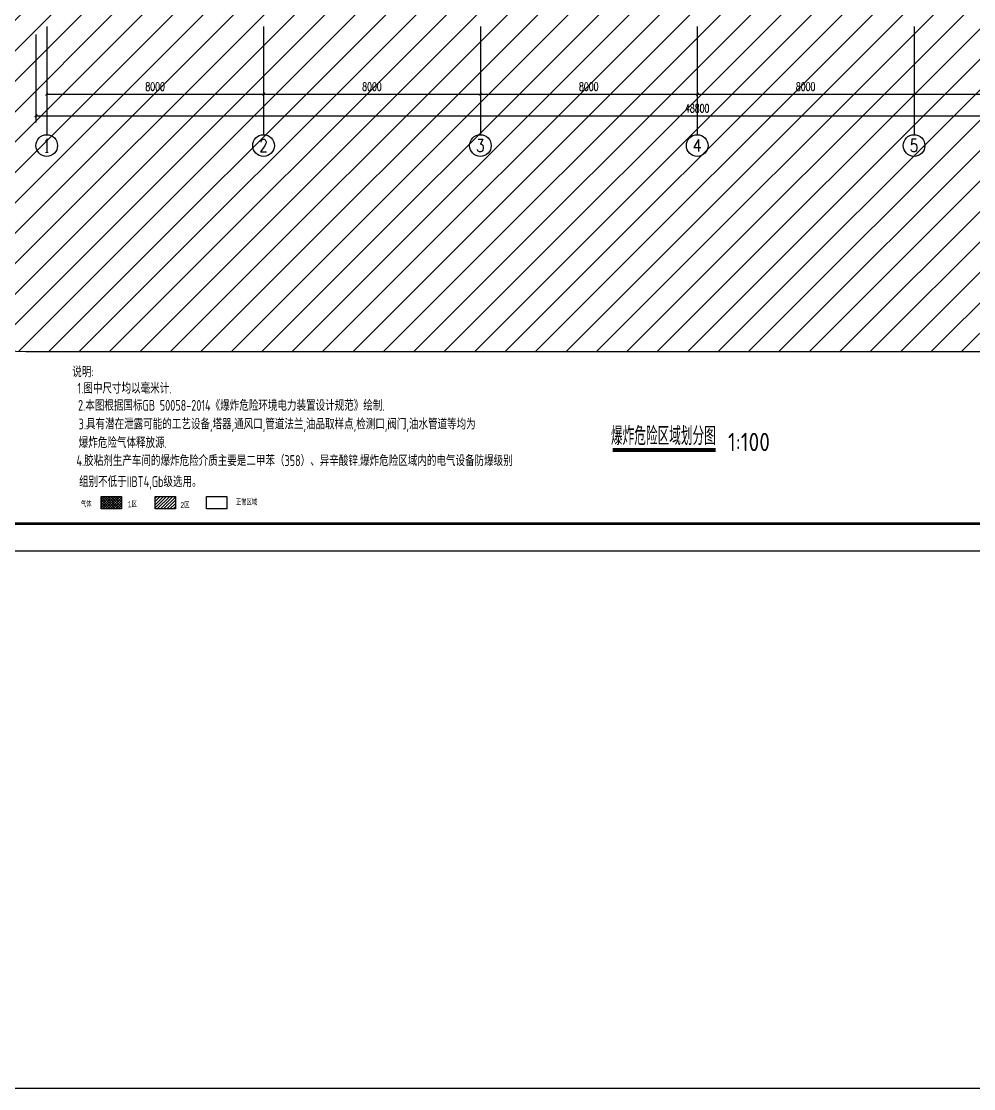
# Model space of a CAD drawing. Extents: x 1234595 to 2088511, y -80443 to 75292.
# Drawn here: x 1998854 to 2033989, y -80443 to -41060 of the extents above; entities that cross this region are included whole.
import ezdxf
from ezdxf.enums import TextEntityAlignment as Align

# ---------------------------------------------------------------- set-up
doc = ezdxf.new("R2010")
doc.units = 0
doc.header["$LTSCALE"] = 1000
doc.header["$MEASUREMENT"] = 0
doc.layers.get('0').update_dxf_attribs({"linetype": 'CONTINUOUS'})
doc.layers.get('Defpoints').update_dxf_attribs({"linetype": 'CONTINUOUS'})
for name, color, linetype in [('AXIS_TEXT', 7, 'CONTINUOUS'), ('DIM_SYMB', 3, 'CONTINUOUS'), ('PUB_TEXT', 7, 'CONTINUOUS'), ('PUB_TITLE', 4, 'CONTINUOUS'), ('WIRE-避雷', 4, 'CONTINUOUS'), ('建筑底图', 251, 'CONTINUOUS'), ('防雷接地平面图', 6, 'CONTINUOUS')]:
    doc.layers.add(name, color=color, linetype=linetype)
doc.styles.add('_TCH_AXIS', font='COMPLEX', dxfattribs={"bigfont": 'GBCBIG'})
doc.styles.add('_TCH_DIM_T3', font='SIMPLEX', dxfattribs={"width": 0.705882, "bigfont": 'GBCBIG'})
doc.styles.add('COMPLEX', font='COMPLEX')
doc.styles.add('hx-01', font='hdtxt.shx', dxfattribs={"width": 0.7, "bigfont": 'hdhztxt.shx'})
doc.styles.add('sceic', font='sceie.shx', dxfattribs={"width": 0.67, "bigfont": 'sceic.shx'})
doc.styles.add('sceie', font='sceie.shx', dxfattribs={"width": 0.7, "bigfont": 'sceic.shx'})
doc.styles.get("Standard").update_dxf_attribs({"font": 'GBENOR', "bigfont": 'GBCBIG'})
doc.dimstyles.new('_TCH_ARCH&&100', dxfattribs={"dimtxt": 297.5, "dimasz": 100, "dimexe": 250, "dimexo": 300, "dimgap": 126.25, "dimtad": 1, "dimdec": 0, "dimzin": 0, "dimdsep": 46, "dimtxsty": '_TCH_DIM_T3', "dimblk": 'ARCHTICK', "dimcen": 0.09, "dimclrt": 7, "dimazin": 2, "dimtfac": 1, "dimtdec": 0, "dimtix": 1, "dimtmove": 2, "dimatfit": 3, "dimfxl": 0, "dimtolj": 1, "dimtzin": 0, "dimarcsym": 0})

# ---------------------------------------------------------------- blocks, each defined once
blk = doc.blocks.new('_ArchTick')
at = {"color": 0, "linetype": 'ByBlock', "const_width": 0.4}
blk.add_lwpolyline([(-0.5, -0.5), (0.5, 0.5)], dxfattribs=at)
blk = doc.blocks.new('*D707')
at = {"layer": 'Defpoints', "color": 0, "transparency": 16777216}
for p in [(1999789, -41245), (2007789, -41245), (2007789, -43745)]:
    blk.add_point(p, dxfattribs=at)
at = {"layer": '建筑底图', "color": 0, "lineweight": -2, "transparency": 16777216}
for p, q in [((1999789, -41545), (1999789, -43995)), ((2007789, -41545), (2007789, -43995)), ((1999789, -43745), (2007789, -43745))]:
    blk.add_line(p, q, dxfattribs=at)
at = {"layer": '建筑底图', "color": 0, "lineweight": -2, "transparency": 16777216, "xscale": 100, "yscale": 100, "zscale": 100, "rotation": 180}
blk.add_blockref('_ArchTick', (1999789, -43745), dxfattribs=at)
at = {"layer": '建筑底图', "color": 0, "lineweight": -2, "transparency": 16777216, "xscale": 100, "yscale": 100, "zscale": 100}
blk.add_blockref('_ArchTick', (2007789, -43745), dxfattribs=at)
at = {"layer": '建筑底图', "color": 7, "transparency": 16777216, "insert": (2003789, -43470), "char_height": 297.5, "attachment_point": 5, "style": '_TCH_DIM_T3'}
blk.add_mtext('\\A1;8000', dxfattribs=at)
blk = doc.blocks.new('*D708')
at = {"layer": 'Defpoints', "color": 0, "transparency": 16777216}
for p in [(2007789, -41245), (2015789, -41245), (2015789, -43745)]:
    blk.add_point(p, dxfattribs=at)
at = {"layer": '建筑底图', "color": 0, "lineweight": -2, "transparency": 16777216}
for p, q in [((2007789, -41545), (2007789, -43995)), ((2015789, -41545), (2015789, -43995)), ((2007789, -43745), (2015789, -43745))]:
    blk.add_line(p, q, dxfattribs=at)
at = {"layer": '建筑底图', "color": 0, "lineweight": -2, "transparency": 16777216, "xscale": 100, "yscale": 100, "zscale": 100, "rotation": 180}
blk.add_blockref('_ArchTick', (2007789, -43745), dxfattribs=at)
at = {"layer": '建筑底图', "color": 0, "lineweight": -2, "transparency": 16777216, "xscale": 100, "yscale": 100, "zscale": 100}
blk.add_blockref('_ArchTick', (2015789, -43745), dxfattribs=at)
at = {"layer": '建筑底图', "color": 7, "transparency": 16777216, "insert": (2011789, -43470), "char_height": 297.5, "attachment_point": 5, "style": '_TCH_DIM_T3'}
blk.add_mtext('\\A1;8000', dxfattribs=at)
blk = doc.blocks.new('*D709')
at = {"layer": 'Defpoints', "color": 0, "transparency": 16777216}
for p in [(2015789, -41245), (2023789, -41245), (2023789, -43745)]:
    blk.add_point(p, dxfattribs=at)
at = {"layer": '建筑底图', "color": 0, "lineweight": -2, "transparency": 16777216}
for p, q in [((2015789, -41545), (2015789, -43995)), ((2023789, -41545), (2023789, -43995)), ((2015789, -43745), (2023789, -43745))]:
    blk.add_line(p, q, dxfattribs=at)
at = {"layer": '建筑底图', "color": 0, "lineweight": -2, "transparency": 16777216, "xscale": 100, "yscale": 100, "zscale": 100, "rotation": 180}
blk.add_blockref('_ArchTick', (2015789, -43745), dxfattribs=at)
at = {"layer": '建筑底图', "color": 0, "lineweight": -2, "transparency": 16777216, "xscale": 100, "yscale": 100, "zscale": 100}
blk.add_blockref('_ArchTick', (2023789, -43745), dxfattribs=at)
at = {"layer": '建筑底图', "color": 7, "transparency": 16777216, "insert": (2019789, -43470), "char_height": 297.5, "attachment_point": 5, "style": '_TCH_DIM_T3'}
blk.add_mtext('\\A1;8000', dxfattribs=at)
blk = doc.blocks.new('*D710')
at = {"layer": 'Defpoints', "color": 0, "transparency": 16777216}
for p in [(2023789, -41245), (2031789, -41245), (2031789, -43745)]:
    blk.add_point(p, dxfattribs=at)
at = {"layer": '建筑底图', "color": 0, "lineweight": -2, "transparency": 16777216}
for p, q in [((2023789, -41545), (2023789, -43995)), ((2031789, -41545), (2031789, -43995)), ((2023789, -43745), (2031789, -43745))]:
    blk.add_line(p, q, dxfattribs=at)
at = {"layer": '建筑底图', "color": 0, "lineweight": -2, "transparency": 16777216, "xscale": 100, "yscale": 100, "zscale": 100, "rotation": 180}
blk.add_blockref('_ArchTick', (2023789, -43745), dxfattribs=at)
at = {"layer": '建筑底图', "color": 0, "lineweight": -2, "transparency": 16777216, "xscale": 100, "yscale": 100, "zscale": 100}
blk.add_blockref('_ArchTick', (2031789, -43745), dxfattribs=at)
at = {"layer": '建筑底图', "color": 7, "transparency": 16777216, "insert": (2027789, -43470), "char_height": 297.5, "attachment_point": 5, "style": '_TCH_DIM_T3'}
blk.add_mtext('\\A1;8000', dxfattribs=at)
blk = doc.blocks.new('*D711')
at = {"layer": 'Defpoints', "color": 0, "transparency": 16777216}
for p in [(2031789, -41245), (2039789, -41245), (2039789, -43745)]:
    blk.add_point(p, dxfattribs=at)
at = {"layer": '建筑底图', "color": 0, "lineweight": -2, "transparency": 16777216}
for p, q in [((2031789, -41545), (2031789, -43995)), ((2039789, -41545), (2039789, -43995)), ((2031789, -43745), (2039789, -43745))]:
    blk.add_line(p, q, dxfattribs=at)
at = {"layer": '建筑底图', "color": 0, "lineweight": -2, "transparency": 16777216, "xscale": 100, "yscale": 100, "zscale": 100, "rotation": 180}
blk.add_blockref('_ArchTick', (2031789, -43745), dxfattribs=at)
at = {"layer": '建筑底图', "color": 0, "lineweight": -2, "transparency": 16777216, "xscale": 100, "yscale": 100, "zscale": 100}
blk.add_blockref('_ArchTick', (2039789, -43745), dxfattribs=at)
at = {"layer": '建筑底图', "color": 7, "transparency": 16777216, "insert": (2035789, -43470), "char_height": 297.5, "attachment_point": 5, "style": '_TCH_DIM_T3'}
blk.add_mtext('\\A1;8000', dxfattribs=at)
blk = doc.blocks.new('*D713')
at = {"layer": 'Defpoints', "color": 0, "transparency": 16777216}
for p in [(1999389, -41245), (2048189, -41245), (2048189, -44545)]:
    blk.add_point(p, dxfattribs=at)
at = {"layer": '建筑底图', "color": 0, "lineweight": -2, "transparency": 16777216}
for p, q in [((1999389, -41545), (1999389, -44795)), ((2048189, -41545), (2048189, -44795)), ((1999389, -44545), (2048189, -44545))]:
    blk.add_line(p, q, dxfattribs=at)
at = {"layer": '建筑底图', "color": 0, "lineweight": -2, "transparency": 16777216, "xscale": 100, "yscale": 100, "zscale": 100, "rotation": 180}
blk.add_blockref('_ArchTick', (1999389, -44545), dxfattribs=at)
at = {"layer": '建筑底图', "color": 0, "lineweight": -2, "transparency": 16777216, "xscale": 100, "yscale": 100, "zscale": 100}
blk.add_blockref('_ArchTick', (2048189, -44545), dxfattribs=at)
at = {"layer": '建筑底图', "color": 7, "transparency": 16777216, "insert": (2023789, -44270), "char_height": 297.5, "attachment_point": 5, "style": '_TCH_DIM_T3'}
blk.add_mtext('\\A1;48800', dxfattribs=at)
blk = doc.blocks.new('_AXISO')
blk.add_circle((0, 0), 0.5)
at = {"layer": 'AXIS_TEXT', "style": 'COMPLEX', "width": 1.041667}
blk.add_attdef('A', text='', height=0.56, dxfattribs=at).set_placement((-0.25, -0.28), (0.25, -0.28), align=Align.FIT)

msp = doc.modelspace()

# ---------------------------------------------------------------- hatches: boundary and pattern name
h = msp.add_hatch()
h.set_pattern_fill('ANSI37', color=1, scale=539.135997, style=0)
h.set_pattern_definition([(45, (1572828.55, -28790.18), (-47.65334, 47.65334), []), (135, (1572828.55, -28790.18), (-47.65334, -47.65334), [])])
h.paths.add_polyline_path([(2001796.5, -58588.8), (2002544.9, -58588.8), (2002544.9, -59047.6), (2001796.5, -59047.6)])
h = msp.add_hatch()
h.set_pattern_fill('ANSI31', color=1, scale=51.84, style=0)
h.set_pattern_definition([(45, (1897529.1, -1198878.9), (-58.192059, 58.192059), [])])
h.paths.add_polyline_path([(2003788, -58588.8), (2004536.3, -58588.8), (2004536.3, -59047.6), (2003788, -59047.6)])
at = {"layer": 'WIRE-避雷'}
h = msp.add_hatch(dxfattribs=at)
h.set_pattern_fill('ANSI31', color=1, scale=500)
h.set_pattern_definition([(45, (0, 0), (-561.266, 561.266), [])])
edge = h.paths.add_edge_path()
edge.add_line((1999389.4, -53244.9), (2048308.7, -53244.4))
edge.add_arc((2048189.4, -38244.9), 15000, 269.54527, 360.00001)
edge.add_line((2063189.4, -17644.9), (2063189.4, -38244.9))
edge.add_arc((2048189.4, -17644.9), 15000, 359.99999, 450)
edge.add_line((1999408.2, -2644.9), (2048189.4, -2644.9))
edge.add_arc((1999408.2, -17644.9), 15000, 90, 180)
edge.add_line((1984389.4, -38217.5), (1984408.2, -17644.9))
edge.add_arc((1999389.4, -38244.9), 15000, 179.89557, 270.00111)

# ---------------------------------------------------------------- linework, layer by layer
at = {"color": 1}
for points in [[(2001796.5, -58588.8), (2002544.9, -58588.8), (2002544.9, -59047.6), (2001796.5, -59047.6)], [(2003788, -58588.8), (2004536.3, -58588.8), (2004536.3, -59047.6), (2003788, -59047.6)]]:
    msp.add_lwpolyline(points, close=True, dxfattribs=at)
at = {"color": 7}
msp.add_lwpolyline([(2005685.9, -58588.8), (2006434.2, -58588.8), (2006434.2, -59047.6), (2005685.9, -59047.6)], close=True, dxfattribs=at)
at = {"layer": 'DIM_SYMB', "const_width": 140}
msp.add_lwpolyline([(2020664.6, -56875.5), (2024475.3, -56875.5)], dxfattribs=at)
at = {"layer": 'PUB_TITLE', "color": 4}
msp.add_lwpolyline([(1981228.5, -60600.6), (2065328.5, -60600.6), (2065328.5, -1200.6), (1981228.5, -1200.6)], close=True, dxfattribs=at)
at = {"layer": 'PUB_TITLE', "color": 4, "const_width": 100}
msp.add_lwpolyline([(1983728.5, -59600.6), (2064328.5, -59600.6), (2064328.5, -2200.6), (1983728.5, -2200.6)], close=True, dxfattribs=at)
at = {"layer": 'WIRE-避雷', "color": 1}
msp.add_line((1999389.4, -53244.9), (2048308.7, -53244.4), dxfattribs=at)
msp.add_lwpolyline([(1234595.5, 75291.9), (2088511, 75291.9), (2088511, -80442.7), (1234595.5, -80442.7)], close=True, dxfattribs=at)
msp.add_arc((1999389.4, -38244.9), 15000, 179.89557, 270.00111, dxfattribs=at)
at = {"layer": '建筑底图'}
for p, q in [((1999789.4, -41244.9), (1999789.4, -45244.9)), ((2007789.4, -41244.9), (2007789.4, -45244.9)), ((2015789.4, -41244.9), (2015789.4, -45244.9)), ((2023789.4, -41244.9), (2023789.4, -45244.9)), ((2031789.4, -41244.9), (2031789.4, -45244.9))]:
    msp.add_line(p, q, dxfattribs=at)

# ---------------------------------------------------------------- block references
ref = msp.add_blockref('_AXISO', (1999789.4, -45644.9), dxfattribs=dict(at, xscale=800, yscale=800, zscale=800))
ref.add_attrib('A', '1', dxfattribs={"layer": 'AXIS_TEXT', "color": 0, "height": 514.7, "style": '_TCH_AXIS'}).set_placement((1999679.1, -45902.2), (1999899.7, -45902.2), align=Align.FIT)
ref = msp.add_blockref('_AXISO', (2007789.4, -45644.9), dxfattribs=dict(at, xscale=800, yscale=800, zscale=800))
ref.add_attrib('A', '2', dxfattribs={"layer": 'AXIS_TEXT', "color": 0, "height": 465.9, "style": '_TCH_AXIS'}).set_placement((2007634.1, -45877.8), (2007944.7, -45877.8), align=Align.FIT)
ref = msp.add_blockref('_AXISO', (2015789.4, -45644.9), dxfattribs=dict(at, xscale=800, yscale=800, zscale=800))
ref.add_attrib('A', '3', dxfattribs={"layer": 'AXIS_TEXT', "color": 0, "height": 465.9, "style": '_TCH_AXIS'}).set_placement((2015634.1, -45877.8), (2015944.7, -45877.8), align=Align.FIT)
ref = msp.add_blockref('_AXISO', (2023789.4, -45644.9), dxfattribs=dict(at, xscale=800, yscale=800, zscale=800))
ref.add_attrib('A', '4', dxfattribs={"layer": 'AXIS_TEXT', "color": 0, "height": 445.4, "style": '_TCH_AXIS'}).set_placement((2023619.7, -45867.6), (2023959.1, -45867.6), align=Align.FIT)
ref = msp.add_blockref('_AXISO', (2031789.4, -45644.9), dxfattribs=dict(at, xscale=800, yscale=800, zscale=800))
ref.add_attrib('A', '5', dxfattribs={"layer": 'AXIS_TEXT', "color": 0, "height": 465.9, "style": '_TCH_AXIS'}).set_placement((2031634.1, -45877.8), (2031944.7, -45877.8), align=Align.FIT)

# ---------------------------------------------------------------- texts
at = {"color": 7, "style": 'hx-01', "width": 0.7}
for s, p in [('正常区域', (2006771.1, -58914)), ('气体', (2001049.9, -58987.7)), ('1区', (2002782.2, -58987.7)), ('2区', (2004720.4, -59019.3))]:
    msp.add_text(s, height=215.65, dxfattribs=at).set_placement(p)
at = {"layer": 'PUB_TEXT', "style": 'sceic', "width": 0.67}
msp.add_text('爆炸危险区域划分图', height=675.18, dxfattribs=at).set_placement((2020608.4, -56695.9))
at = {"layer": 'PUB_TEXT'}
msp.add_text('1:100', height=675.18, dxfattribs=at).set_placement((2024922.5, -56918.7))
at = {"layer": '防雷接地平面图', "color": 0, "style": 'sceie', "width": 0.8}
for s, height, p in [('说明:', 400, (2000731, -54193.9)), ('1.图中尺寸均以毫米计.', 399.999, (2000925.7, -54795.2)), ('2.本图根据国标GB 50058-2014《爆炸危险环境电力装置设计规范》绘制.', 399.999, (2000945.6, -55430.6)), ('3.具有潜在泄露可能的工艺设备,塔器,通风口,管道法兰,油品取样点,检测口,阀门,油水管道等均为', 399.999, (2000966.2, -56117)), ('爆炸危险气体释放源.', 400, (2000971.7, -56803.2))]:
    msp.add_text(s, height=height, dxfattribs=at).set_placement(p)
at = {"layer": '防雷接地平面图', "color": 1, "style": 'sceie', "width": 0.8}
for s, p in [('4.胶粘剂生产车间的爆炸危险介质主要是二甲苯（358）、异辛酸锌.爆炸危险区域内的电气设备防爆级别', (2000886.3, -57467.6)), ('组别不低于IIBT4,Gb级选用。', (2000982.6, -58243.1))]:
    msp.add_text(s, height=399.999, dxfattribs=at).set_placement(p)

# ---------------------------------------------------------------- dimensions: what is measured, and where the dimension line sits
at = {"layer": '建筑底图'}
for p1, p2, distance, picture, middle in [((1999389.4, -41244.9), (2048189.4, -41244.9), -3300, '*D713', (2023789.4, -44269.9)), ((1999789.4, -41244.9), (2007789.4, -41244.9), -2500, '*D707', (2003789.4, -43469.9)), ((2007789.4, -41244.9), (2015789.4, -41244.9), -2500, '*D708', (2011789.4, -43469.9)), ((2015789.4, -41244.9), (2023789.4, -41244.9), -2500, '*D709', (2019789.4, -43469.9)), ((2023789.4, -41244.9), (2031789.4, -41244.9), -2500, '*D710', (2027789.4, -43469.9)), ((2031789.4, -41244.9), (2039789.4, -41244.9), -2500, '*D711', (2035789.4, -43469.9))]:
    dim = msp.add_aligned_dim(p1=p1, p2=p2, distance=distance, dimstyle='_TCH_ARCH&&100', dxfattribs=at)
    dim.commit()
    dim.dimension.update_dxf_attribs({"geometry": picture, "text_midpoint": middle})

doc.saveas('drawing.dxf')
